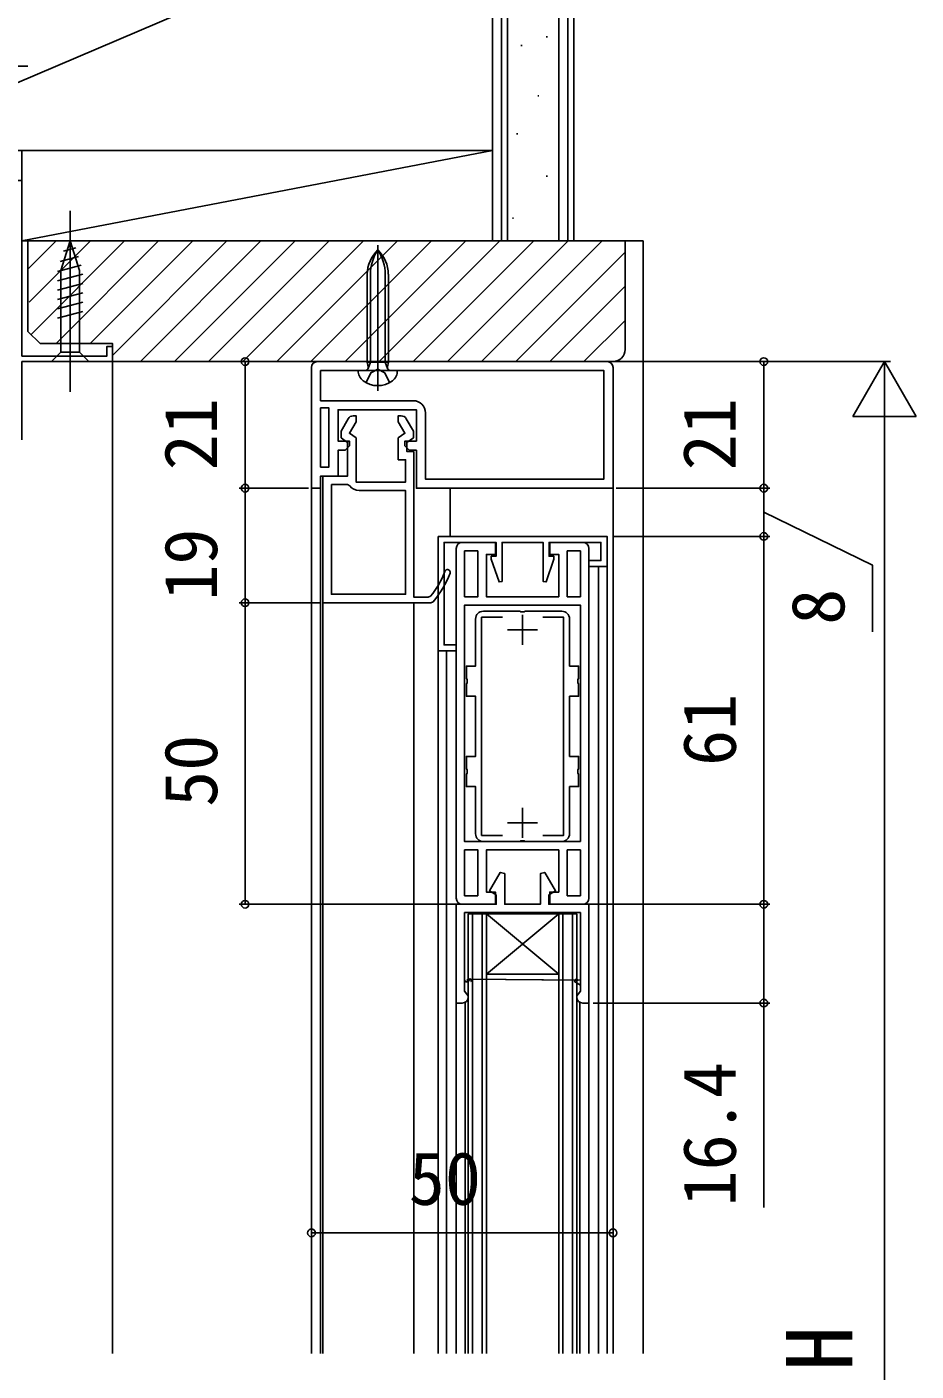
# Model space of a CAD drawing. Units: millimetres, scale not verified. Extents: x -525 to 525, y -782 to 777.
# Drawn here: x -387.2 to -239.8, y -336.1 to -113.1 of the extents above; entities that cross this region are included whole.
import ezdxf
from ezdxf.enums import TextEntityAlignment as Align

# ---------------------------------------------------------------- set-up
doc = ezdxf.new("R2010")
doc.units = ezdxf.units.MM
doc.header["$LTSCALE"] = 4
for name, color, linetype in [('0-2_YKK_11', 7, 'Continuous'), ('0-3_YKK_12', 2, 'Continuous'), ('0-4_YKK_13', 4, 'Continuous'), ('0-6_YKK_D', 6, 'Continuous'), ('0-8_YSS_K', 3, 'Continuous'), ('0-9_YSS_KE', 3, 'Continuous')]:
    doc.layers.add(name, color=color, linetype=linetype)
doc.styles.add('ＭＳ ゴシック', font='')
doc.styles.get('ＭＳ ゴシック').set_extended_font_data('MS Gothic')

msp = doc.modelspace()

# ---------------------------------------------------------------- linework, layer by layer
at = {"layer": '0-2_YKK_11'}
for p, q in [((-291, -168.637), (-339, -168.637)), ((-316, -199.637), (-316, -257.637)), ((-294, -257.637), (-294, -199.637)), ((-305, -210.637), (-305, -215.637)), ((-307.5, -213.137), (-302.5, -213.137)), ((-305, -242.637), (-305, -247.637)), ((-307.5, -245.137), (-302.5, -245.137)), ((-314.214, -271.237), (-313.875, -271.041)), ((-313.625, -271.474), (-313.625, -271.474))]:
    msp.add_line(p, q, dxfattribs=at)
for points in [[(-392.664, -155.736), (-388.9, -155.736), (-388.9, -138.636), (-388, -138.636), (-388, -167.736), (-373.9, -167.736), (-373.9, -166.137), (-373, -166.137), (-373, -168.636), (-388, -168.636), (-388, -181.636)], [(-340, -169.637), (-340, -189.637), (-338.5, -189.637), (-338.5, -187.637), (-335.6, -187.637), (-335.6, -183.337), (-334.4, -183.337), (-333.7, -182.637), (-333.7, -181.837), (-335.6, -181.837), (-335.6, -176.637), (-322.6, -176.637), (-322.6, -181.837), (-324.5, -181.837), (-324.5, -182.637), (-323.8, -183.337), (-322.6, -183.337), (-322.6, -189.637), (-290, -189.637), (-290, -169.637)], [(-338.5, -170.137), (-291.5, -170.137), (-291.5, -188.137), (-321.1, -188.137), (-321.1, -183.337), (-321.1, -177.137)], [(-323.1, -175.137), (-338.5, -175.137), (-338.5, -170.137)], [(-319.848, -208.467), (-320.223, -208.637), (-338.1, -208.637), (-338.1, -187.637), (-334, -187.637), (-334, -182.037), (-335.1, -181.266), (-335.1, -180.174), (-333.924, -178.137)], [(-333.058, -177.637), (-332.6, -177.637), (-332.6, -178.644), (-333.695, -180.541), (-332.6, -181.308), (-332.6, -188.637), (-324.4, -188.637), (-324.4, -184.937), (-325.6, -184.937), (-325.6, -181.308), (-324.505, -180.541), (-325.6, -178.644), (-325.6, -177.637), (-325.142, -177.637)], [(-324.276, -178.137), (-323.1, -180.174), (-323.1, -181.266), (-324.2, -182.037), (-324.2, -183.537), (-323, -183.537)], [(-323, -183.537), (-323, -207.737), (-320.638, -207.737), (-320.253, -207.556)], [(-336.7, -189.037), (-336.7, -207.237), (-324.4, -207.237), (-324.4, -190.037), (-332.1, -190.037)], [(-333.643, -189.245), (-334.049, -189.037), (-336.7, -189.037)], [(-295, -198.637), (-300.5, -198.637), (-300.5, -200.637), (-299, -200.637), (-299, -207.637), (-311, -207.637), (-311, -200.637), (-309.5, -200.637), (-309.5, -198.637), (-315, -198.637)], [(-312.8, -246.937), (-312.8, -239.137), (-314.3, -239.137), (-314.3, -237.095), (-314.18, -236.912), (-314.18, -236.362), (-314.3, -236.178), (-314.3, -234.137), (-312.8, -234.137), (-312.8, -224.137), (-314.3, -224.137), (-314.3, -222.095), (-314.18, -221.912), (-314.18, -221.362), (-314.3, -221.178), (-314.3, -219.137), (-312.8, -219.137), (-312.8, -211.337)], [(-308.336, -211.037), (-311.8, -211.037), (-311.8, -247.237), (-308.336, -247.237)], [(-311.5, -210.037), (-305.458, -210.037), (-305.275, -210.157), (-304.725, -210.157), (-304.542, -210.037), (-298.5, -210.037)], [(-301.664, -247.237), (-298.2, -247.237), (-298.2, -211.037), (-301.664, -211.037)], [(-297.2, -211.337), (-297.2, -219.137), (-295.7, -219.137), (-295.7, -221.178), (-295.82, -221.362), (-295.82, -221.912), (-295.7, -222.095), (-295.7, -224.137), (-297.2, -224.137)], [(-297.2, -224.137), (-297.2, -234.137), (-295.7, -234.137), (-295.7, -236.178), (-295.82, -236.362), (-295.82, -236.912), (-295.7, -237.095), (-295.7, -239.137), (-297.2, -239.137), (-297.2, -246.937)], [(-315, -258.637), (-309.5, -258.637), (-309.5, -256.637), (-311, -256.637), (-311, -249.637), (-299, -249.637), (-299, -256.637), (-300.5, -256.637), (-300.5, -258.637), (-295, -258.637)], [(-298.5, -248.237), (-304.542, -248.237), (-304.725, -248.117), (-305.275, -248.117), (-305.458, -248.237), (-311.5, -248.237)], [(-295, -275.037), (-294, -275.037), (-294, -258.637), (-300.65, -258.637), (-300.65, -257.084), (-299.529, -256.437), (-301.309, -253.354), (-302.05, -253.553), (-302.05, -258.637), (-307.95, -258.637), (-307.95, -253.553), (-308.691, -253.354), (-310.471, -256.437), (-309.35, -257.084), (-309.35, -258.637), (-316, -258.637), (-316, -275.037), (-315, -275.037)], [(-314.6, -260.037), (-295.4, -260.037), (-295.4, -271.237), (-295.4, -272.037), (-295.4, -273.062), (-295.775, -273.546), (-296, -273.837), (-296, -274.037)], [(-314, -274.037), (-314, -273.837), (-314.225, -273.546), (-314.6, -273.062), (-314.6, -272.037), (-314.6, -271.237), (-314.6, -260.037)], [(-313.875, -271.041), (-314.214, -271.237), (-314.214, -271.237)], [(-295.786, -271.237), (-313.875, -271.041), (-295.4, -271.237)], [(-295.4, -272.037), (-296.375, -271.474), (-296.125, -271.041), (-295.786, -271.237), (-295.786, -271.237)]]:
    msp.add_lwpolyline(points, dxfattribs=at)
for points in [[(-338.5, -186.137), (-338.5, -176.337), (-337.1, -176.337), (-337.1, -186.137)], [(-319, -197.637), (-291, -197.637), (-291, -202.637), (-294, -202.637), (-294, -201.637), (-292, -201.637), (-292, -198.637), (-300.6, -198.637), (-300.6, -200.936), (-299.8, -200.937), (-299.8, -201.437), (-301.1, -205.175), (-301.6, -205.09), (-301.6, -198.637), (-308.4, -198.637), (-308.4, -205.09), (-308.9, -205.175), (-310.2, -201.437), (-310.2, -200.937), (-309.4, -200.937), (-309.4, -198.637), (-318, -198.637), (-318, -215.636), (-316, -215.637), (-316, -216.637), (-319, -216.637)], [(-312.4, -200.037), (-312.4, -207.637), (-314.6, -207.637), (-314.6, -200.037)], [(-295.4, -200.037), (-295.4, -207.637), (-297.6, -207.637), (-297.6, -200.037)], [(-295.4, -248.237), (-295.4, -209.037), (-314.6, -209.037), (-314.6, -248.237)], [(-312.4, -257.237), (-312.4, -249.637), (-314.6, -249.637), (-314.6, -257.237)], [(-295.4, -257.237), (-295.4, -249.637), (-297.6, -249.637), (-297.6, -257.237)]]:
    msp.add_lwpolyline(points, close=True, dxfattribs=at)
for centre, radius, start, end in [((-339, -169.637), 1, 90.00001, 179.99999), ((-291, -169.637), 1, 0.00001, 89.99999), ((-323.1, -177.137), 2, 0.00001, 89.99999), ((-333.058, -178.637), 1, 90, 150.00002), ((-325.142, -178.637), 1, 29.99998, 90), ((-332.1, -188.137), 1.9, 215.68531, 269.99999), ((-315, -199.637), 1, 90.00001, 179.99999), ((-295, -199.637), 1, 0.00001, 89.99999), ((-331.099, -198.547), 14.1, 320.28516, 339.73341), ((-331.099, -198.547), 15, 318.5951, 339.7334), ((-317.45, -203.587), 0.45, 339.73339, 159.73341), ((-311.5, -211.337), 1.3, 90.00001, 179.99999), ((-298.5, -211.337), 1.3, 0.00001, 89.99999), ((-311.5, -246.937), 1.3, 180.00001, 269.99999), ((-298.5, -246.937), 1.3, 270.00001, 359.99999), ((-315, -257.637), 1, 180.00001, 269.99999), ((-295, -257.637), 1, 270.00001, 359.99999), ((-314.237, -271.139), 0.376, 195.12324, 15.12326), ((-313.75, -271.257), 0.25, 299.99992, 119.99994), ((-315, -274.037), 1, 270.00001, 359.99999), ((-295, -274.037), 1, 180.00001, 269.99999)]:
    msp.add_arc(centre, radius, start, end, dxfattribs=at)
at = {"layer": '0-3_YKK_12'}
for p, q in [((-388, -168.636), (-373, -168.636)), ((-373, -168.636), (-373, -333.137)), ((-340, -333.137), (-340, -189.137)), ((-338.5, -189.137), (-338.5, -333.137)), ((-290, -189.137), (-290, -333.137)), ((-316.999, -189.637), (-316.999, -197.637)), ((-292.4, -202.637), (-292.4, -333.137)), ((-291, -202.337), (-291, -333.137)), ((-338.1, -208.637), (-338.1, -333.137)), ((-338.1, -208.637), (-337.6, -208.637)), ((-323, -208.637), (-323, -333.137)), ((-319, -216.337), (-319, -333.137)), ((-317.601, -216.637), (-317.601, -333.137)), ((-314, -260.237), (-314, -333.137)), ((-296, -260.237), (-314, -260.237)), ((-313.3, -260.237), (-313.3, -333.137)), ((-311.7, -260.237), (-311.7, -333.137)), ((-311, -260.237), (-311, -333.137)), ((-311, -270.237), (-299, -260.237)), ((-299, -260.237), (-299, -333.137)), ((-298.3, -260.237), (-298.3, -333.137)), ((-296.7, -260.237), (-296.7, -333.137)), ((-296, -260.237), (-296, -333.137)), ((-315.999, -274.759), (-316, -333.137)), ((-314.499, -274.902), (-314.5, -333.137)), ((-295.5, -274.903), (-295.5, -333.137)), ((-294, -274.737), (-294, -333.137))]:
    msp.add_line(p, q, dxfattribs=at)
msp.add_lwpolyline([(-311, -270.237), (-299, -270.237), (-311, -260.237)], dxfattribs=at)
at = {"layer": '0-4_YKK_13'}
for p, q in [((-422, -119.638), (-387, -119.638)), ((-380, -173.636), (-380, -143.636)), ((-380, -148.636), (-381.55, -153.552)), ((-380, -148.636), (-378.45, -153.552)), ((-329, -149.358), (-329, -173.511)), ((-378.61, -151.215), (-381.646, -152.029)), ((-379.062, -149.783), (-381.112, -150.333)), ((-378.159, -152.647), (-382.1, -153.703)), ((-381.55, -153.552), (-381.55, -167.086)), ((-378.45, -167.086), (-378.45, -153.552)), ((-377.9, -154.131), (-382.1, -155.256)), ((-377.9, -155.684), (-382.1, -156.809)), ((-330.746, -154.162), (-330.746, -168.737)), ((-330.218, -154.162), (-330.218, -168.737)), ((-327.782, -154.162), (-327.782, -168.737)), ((-327.254, -154.162), (-327.254, -168.737)), ((-377.9, -157.237), (-382.1, -158.362)), ((-377.9, -158.79), (-382.1, -159.915)), ((-377.9, -160.343), (-382.1, -161.468)), ((-383.1, -168.636), (-381.55, -167.086)), ((-381.55, -167.086), (-378.45, -167.086)), ((-376.9, -168.636), (-378.45, -167.086)), ((-383.1, -168.636), (-376.9, -168.636)), ((-330.746, -168.737), (-327.254, -168.737)), ((-330.746, -168.737), (-330.589, -169.541)), ((-330.218, -168.737), (-330.61, -169.808)), ((-327.782, -168.737), (-327.39, -169.808)), ((-327.254, -168.737), (-327.411, -169.541)), ((-332.25, -170.137), (-331.08, -170.137))]:
    msp.add_line(p, q, dxfattribs=at)
for points in [[(-331.08, -170.137), (-326.92, -170.137), (-325.75, -170.137)], [(-330.95, -172.129), (-330.145, -170.5), (-329, -169.891)], [(-327.05, -172.129), (-327.855, -170.5), (-329, -169.891)]]:
    msp.add_lwpolyline(points, dxfattribs=at)
for centre, radius, start, end in [((-325.232, -154.162), 5.513, 133.10467, 180), ((-322.954, -154.162), 7.263, 146.3423, 180), ((-332.768, -154.162), 5.513, 0, 46.89533), ((-335.046, -154.162), 7.263, 0, 33.6577), ((-330.15, -170.149), 2.1, 179.66349, 232.75111), ((-331.08, -169.637), 0.5, 270, 11.05172), ((-326.92, -169.637), 0.5, 168.94828, 270), ((-327.85, -170.149), 2.1, 307.24778, 0.33964), ((-329, -168.637), 4, 232.75222, 307.24778)]:
    msp.add_arc(centre, radius, start, end, dxfattribs=at)
at = {"layer": '0-6_YKK_D'}
for p, q in [((-351, -168.637), (-351, -189.637)), ((-290.409, -168.637), (-264.001, -168.637)), ((-290, -168.637), (-244.001, -168.637)), ((-265.001, -189.637), (-265.001, -168.637)), ((-245.001, -168.637), (-250.251, -177.73)), ((-245.001, -168.637), (-239.751, -177.73)), ((-245.001, -168.637), (-245.001, -186.823)), ((-250.251, -177.73), (-239.751, -177.73)), ((-245.001, -490.137), (-245.001, -179.137)), ((-340.5, -189.637), (-352, -189.637)), ((-340.5, -189.637), (-352, -189.637)), ((-351, -208.637), (-351, -189.637)), ((-289.5, -189.637), (-264.001, -189.637)), ((-289.5, -189.637), (-264.001, -189.637)), ((-265.001, -189.637), (-265.001, -197.637)), ((-289.8, -197.637), (-264.001, -197.637)), ((-289.8, -197.637), (-264.001, -197.637)), ((-265.001, -197.637), (-265.001, -258.637)), ((-338.6, -208.637), (-352, -208.637)), ((-338.6, -208.637), (-352, -208.637)), ((-351, -208.637), (-351, -258.637)), ((-316, -258.637), (-352, -258.637)), ((-294, -258.637), (-264.001, -258.637)), ((-294, -258.637), (-264.001, -258.637)), ((-293.3, -275.037), (-264.001, -275.037)), ((-340, -313.137), (-290, -313.137))]:
    msp.add_line(p, q, dxfattribs=at)
for points in [[(-265.001, -193.637), (-247.001, -202.388), (-247.001, -213.478)], [(-265.001, -258.637), (-265.001, -275.037), (-265.001, -308.927)]]:
    msp.add_lwpolyline(points, dxfattribs=at)
for centre in [(-351, -168.637), (-265.001, -168.637), (-351, -189.637), (-351, -189.637), (-265.001, -189.637), (-265.001, -189.637), (-265.001, -197.637), (-265.001, -197.637), (-351, -208.637), (-351, -208.637), (-351, -258.637), (-265.001, -258.637), (-265.001, -258.637), (-265.001, -275.037), (-340, -313.137), (-290, -313.137)]:
    msp.add_circle(centre, 0.637, dxfattribs=at)
at = {"layer": '0-8_YSS_K'}
for p, q in [((-308.5, -148.637), (-308.5, -13.795)), ((-299, -148.637), (-299, -13.795)), ((-296.5, -148.637), (-296.5, -13.795)), ((-415, -133.636), (-310, -88.636)), ((-301.091, -114.803), (-300.891, -114.803)), ((-305.287, -116.201), (-305.087, -116.201)), ((-302.49, -124.594), (-302.29, -124.594)), ((-305.987, -130.888), (-305.787, -130.888)), ((-310, -133.636), (-388, -148.637)), ((-301.091, -137.881), (-300.891, -137.881)), ((-306.686, -144.875), (-306.486, -144.875)), ((-387, -153.328), (-382.309, -148.637)), ((-386.826, -158.811), (-376.652, -148.637)), ((-386.497, -164.139), (-370.995, -148.637)), ((-382.338, -165.637), (-365.338, -148.637)), ((-376.681, -165.637), (-359.681, -148.637)), ((-373, -167.612), (-354.024, -148.637)), ((-368.368, -168.637), (-348.368, -148.637)), ((-362.711, -168.637), (-342.711, -148.637)), ((-357.054, -168.637), (-337.054, -148.637)), ((-351.397, -168.637), (-331.397, -148.637)), ((-345.74, -168.637), (-325.74, -148.637)), ((-340.083, -168.637), (-320.083, -148.637)), ((-334.426, -168.637), (-314.426, -148.637)), ((-328.77, -168.637), (-308.77, -148.637)), ((-323.113, -168.637), (-303.113, -148.637)), ((-317.456, -168.637), (-297.456, -148.637)), ((-311.799, -168.637), (-291.799, -148.637)), ((-288, -148.637), (-285.001, -148.637)), ((-285.001, -148.637), (-285.001, -333.137)), ((-306.142, -168.637), (-288, -150.494)), ((-300.485, -168.637), (-288, -156.151)), ((-294.828, -168.637), (-288, -161.808))]:
    msp.add_line(p, q, dxfattribs=at)
msp.add_lwpolyline([(-310, -148.637), (-310, -133.636), (-388, -133.636), (-388, -148.637)], close=True, dxfattribs=at)
at = {"layer": '0-9_YSS_KE'}
for p, q in [((-310, -13.795), (-310, -148.637)), ((-307.5, -148.637), (-307.5, -13.795)), ((-297.5, -13.795), (-297.5, -148.637)), ((-310, -148.637), (-297.5, -148.637))]:
    msp.add_line(p, q, dxfattribs=at)
msp.add_lwpolyline([(-310, -133.636), (-310, -88.636), (-415, -88.636), (-415, -133.636)], close=True, dxfattribs=at)
for points in [[(-387, -148.637), (-288, -148.637), (-288, -166.637)], [(-290, -168.637), (-373, -168.637), (-373, -165.637), (-385, -165.637), (-387, -163.637), (-387, -148.637)]]:
    msp.add_lwpolyline(points, dxfattribs=at)
msp.add_arc((-290, -166.637), 2, 270.00002, 0, dxfattribs=at)

# ---------------------------------------------------------------- texts
at = {"layer": '0-6_YKK_D', "style": 'ＭＳ ゴシック'}
for s, height, p in [('21', 8.798, (-353, -186.671)), ('21', 8.798, (-267.001, -186.671)), ('19', 8.798, (-353, -208.307)), ('8', 8.798, (-249.001, -212.297)), ('61', 8.798, (-267.001, -235.705)), ('50', 8.798, (-353, -242.5)), ('16.4', 8.798, (-267.001, -308.768)), ('KH＝H', 11, (-247.001, -366.043))]:
    msp.add_text(s, height=height, rotation=90, dxfattribs=at).set_placement(p, align=Align.BOTTOM_LEFT)
msp.add_text('50', height=8.798, dxfattribs=at).set_placement((-323.864, -311.137), align=Align.BOTTOM_LEFT)

doc.saveas('drawing.dxf')
